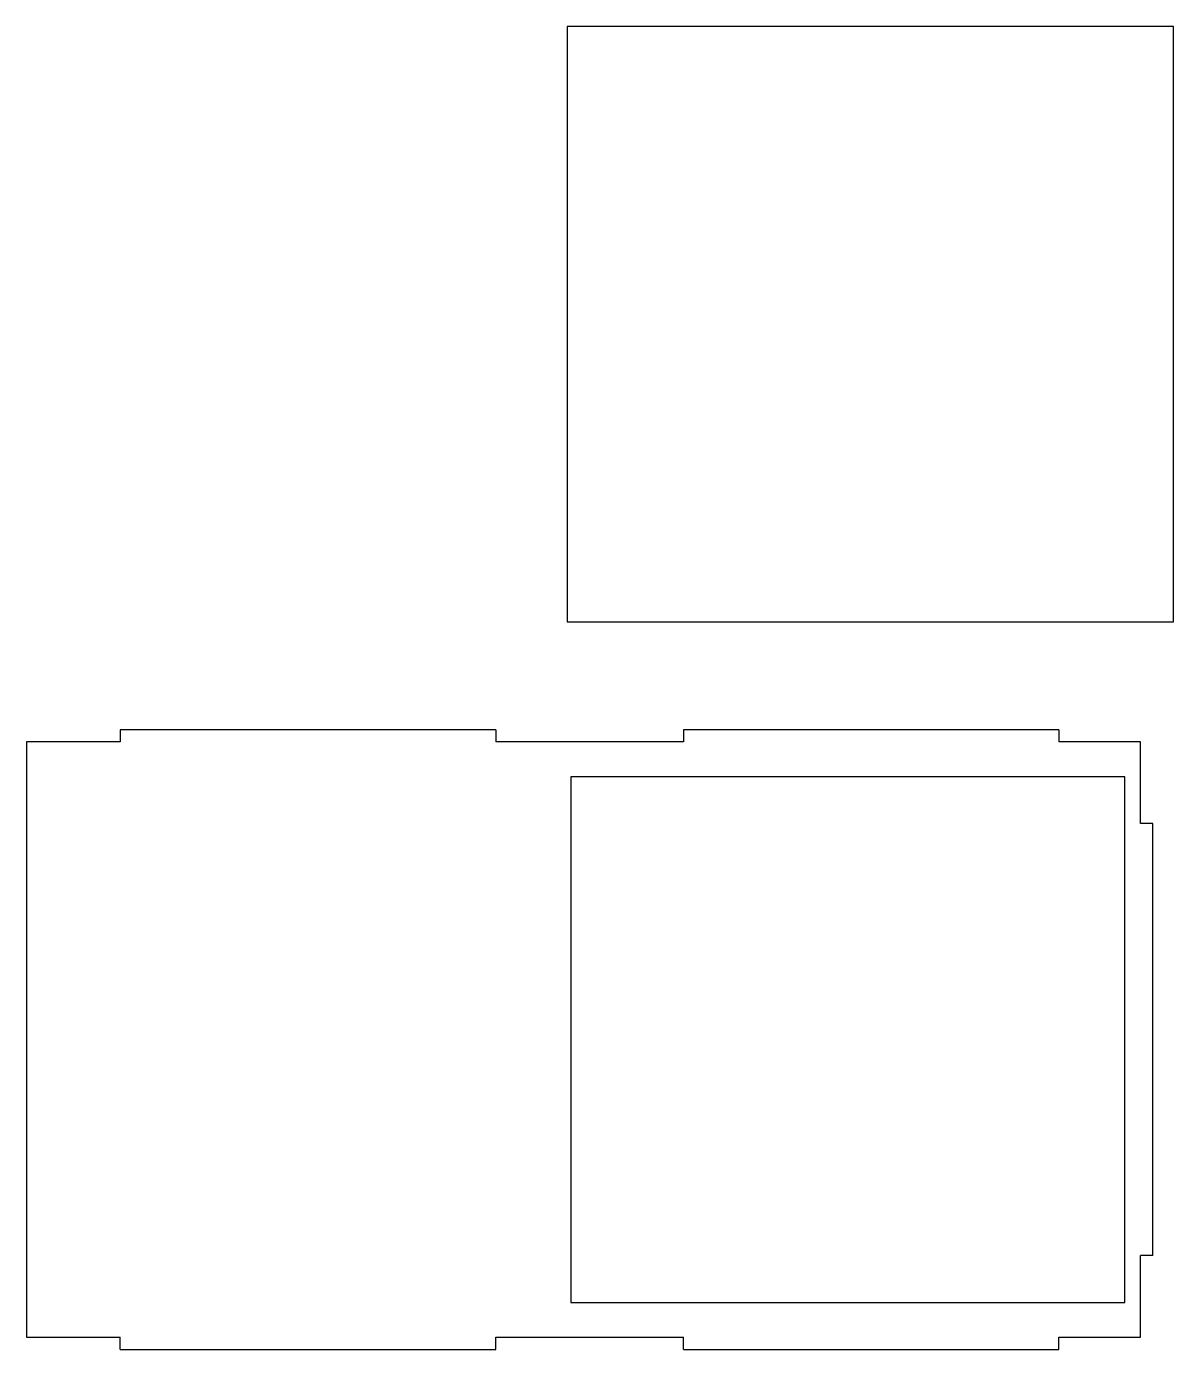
# Model space of a CAD drawing. Extents: x -242 to 369, y -344 to 361.
import ezdxf

# ---------------------------------------------------------------- set-up
doc = ezdxf.new("R2010")
doc.units = 0
doc.layers.get('0').update_dxf_attribs({"linetype": 'CONTINUOUS'})

msp = doc.modelspace()

# ---------------------------------------------------------------- linework, layer by layer
for p, q in [((368.59, 360.88), (45.59, 360.88)), ((45.59, 360.88), (45.59, 43.88)), ((368.59, 43.88), (368.59, 360.88)), ((45.59, 43.88), (368.59, 43.88)), ((-192.45, -13.59), (-192.45, -20.09)), ((7.55, -13.59), (-192.45, -13.59)), ((7.55, -13.59), (7.55, -20.09)), ((107.55, -13.59), (107.55, -20.09)), ((307.55, -13.59), (107.55, -13.59)), ((307.55, -13.59), (307.55, -20.09)), ((-242.45, -20.09), (-242.45, -337.09)), ((-192.45, -20.09), (-242.45, -20.09)), ((107.55, -20.09), (7.55, -20.09)), ((351.05, -20.09), (307.55, -20.09)), ((351.05, -63.59), (351.05, -20.09)), ((342.55, -38.59), (47.55, -38.59)), ((47.55, -38.59), (47.55, -318.59)), ((342.55, -318.59), (342.55, -38.59)), ((357.55, -63.59), (351.05, -63.59)), ((357.55, -293.59), (357.55, -63.59)), ((351.05, -337.09), (351.05, -293.59)), ((357.55, -293.59), (351.05, -293.59)), ((47.55, -318.59), (342.55, -318.59)), ((-242.45, -337.09), (-192.45, -337.09)), ((-192.45, -343.59), (-192.45, -337.09)), ((7.55, -343.59), (7.55, -337.09)), ((7.55, -337.09), (107.55, -337.09)), ((107.55, -343.59), (107.55, -337.09)), ((307.55, -343.59), (307.55, -337.09)), ((307.55, -337.09), (351.05, -337.09)), ((-192.45, -343.59), (7.55, -343.59)), ((107.55, -343.59), (307.55, -343.59))]:
    msp.add_line(p, q)

doc.saveas('drawing.dxf')
